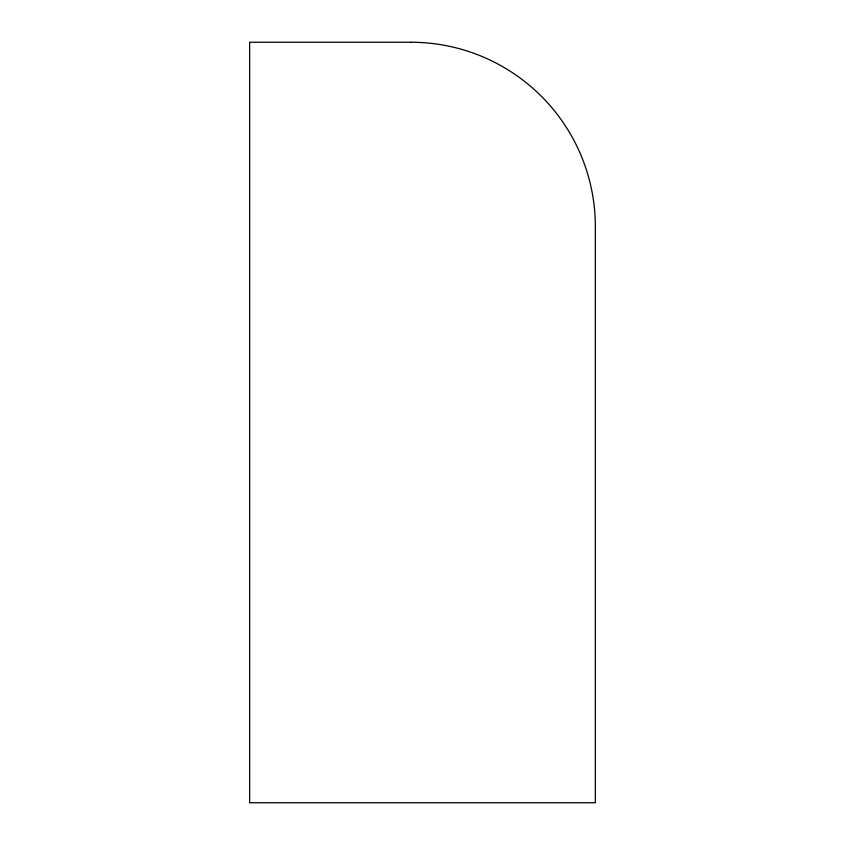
<?xml version="1.0" encoding="UTF-8"?>
<svg xmlns="http://www.w3.org/2000/svg" width="845" height="845" viewBox="0 0 845 845"><rect width="100%" height="100%" fill="white"/><g stroke="black" fill="none" stroke-linecap="round" stroke-linejoin="round"><path stroke-width="1.27" d="M410.976 42.25L249.655 42.25L249.655 802.75L595.345 802.75L595.345 226.618A184.368 184.368 0 0 0 410.976 42.25"/></g></svg>
